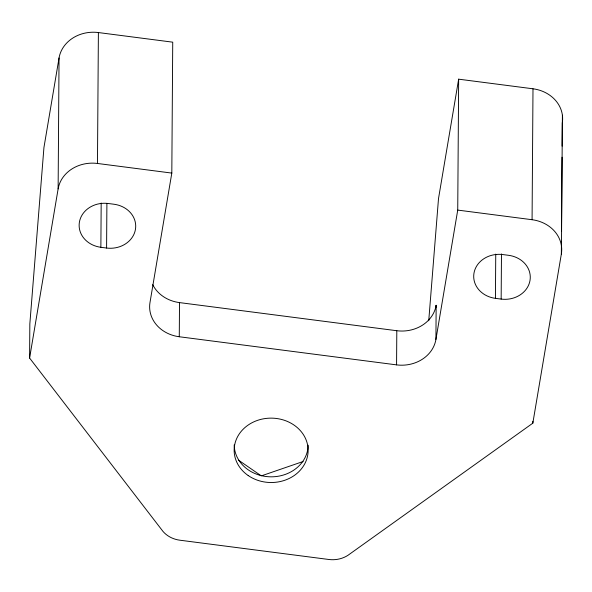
<?xml version="1.0" encoding="UTF-8"?>
<svg xmlns="http://www.w3.org/2000/svg" width="592" height="592" viewBox="0 0 592 592"><rect width="100%" height="100%" fill="white"/><g stroke="black" fill="none" stroke-linecap="round" stroke-linejoin="round"><path stroke-width="0.89" d="M561.438 242.017L561.349 254.005L532.822 423.176L347.933 555.326A25.693 22.363 0.4 0 1 328.863 559.484L179.85 540.2A25.693 22.363 0.4 0 1 162.97 531.394L29.6 358.056L29.837 323.905L43.941 147.526L59.045 57.964A34.676 30.185 0.4 0 1 98.39 32.553L172.731 42.173L171.813 173.086L149.998 302.46A34.676 30.185 0.4 0 0 179.272 336.752L396.573 364.872A34.676 30.185 0.4 0 0 435.919 339.46L457.734 210.093L458.652 79.173L532.992 88.793A34.676 30.185 0.4 0 1 562.267 123.092L562.104 146.135M29.6 358.056L58.127 188.885L59.045 57.964M58.127 188.885A34.676 30.185 0.4 0 1 97.473 163.466L98.39 32.553M100.869 247.293A25.434 22.133 0.4 0 1 79.402 222.141A25.434 22.133 0.4 0 1 108.255 203.5L113.975 204.24A25.434 22.133 0.4 0 1 135.442 229.393A25.434 22.133 0.4 0 1 106.59 248.033L100.869 247.293L101.18 203.034M106.59 248.033L106.9 203.774M179.272 336.752L179.509 302.601A34.676 30.185 0.4 0 1 152.699 284.634M396.573 364.872L396.81 330.721A34.676 30.185 0.4 0 0 436.156 305.309L435.919 339.46M495.437 298.353A25.434 22.133 0.4 0 1 473.97 273.201A25.434 22.133 0.4 0 1 502.823 254.567L508.543 255.307A25.434 22.133 0.4 0 1 530.01 280.453A25.434 22.133 0.4 0 1 501.158 299.093L495.437 298.353L495.748 254.101M501.158 299.093L501.476 253.916M561.349 254.005A34.676 30.185 0.4 0 0 532.075 219.713L532.992 88.793M532.822 423.176L532.837 421.334M561.512 230.954L562.03 157.198M561.482 246.124L562.4 115.211M428.741 320.768L438.509 198.594L458.652 79.173M435.697 308.018L436.156 305.309M262.182 475.583L303.126 461.508M97.473 163.466L171.813 173.086M457.734 210.093L532.075 219.713M179.509 302.601L396.81 330.721M238.643 460.236L261.309 475.879M308.166 445.177A36.993 32.197 0.4 0 1 271.121 476.826A36.993 32.197 0.4 0 1 234.195 444.94M248.189 475.539A36.993 32.197 0.4 0 0 307.736 455.063A36.993 32.197 0.4 0 0 257.49 420.379A36.993 32.197 0.4 0 0 248.189 475.539"/></g></svg>
